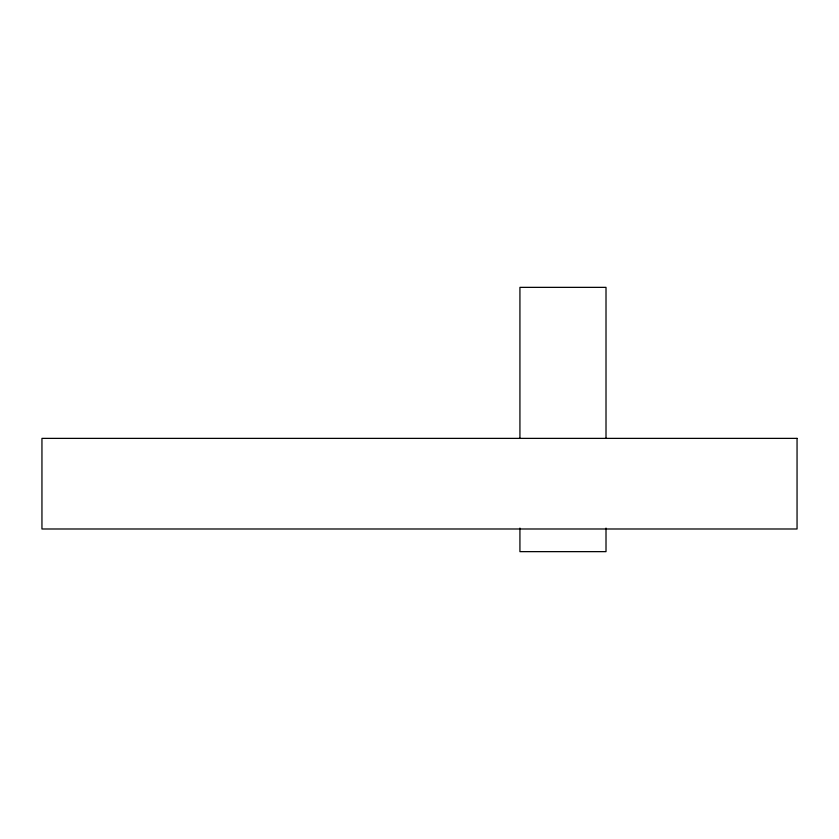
<?xml version="1.0" encoding="UTF-8"?>
<svg xmlns="http://www.w3.org/2000/svg" width="839" height="839" viewBox="0 0 839 839"><rect width="100%" height="100%" fill="white"/><g stroke="black" fill="none" stroke-linecap="round" stroke-linejoin="round"><path stroke-width="1.26" d="M606.01 437.822L606.01 287.358L519.928 287.358L519.928 437.822M606.01 528.088L606.01 551.643L519.928 551.643L519.928 528.088M797.05 438.378L41.95 438.378L41.95 528.99L797.05 528.99L797.05 438.378"/></g></svg>
